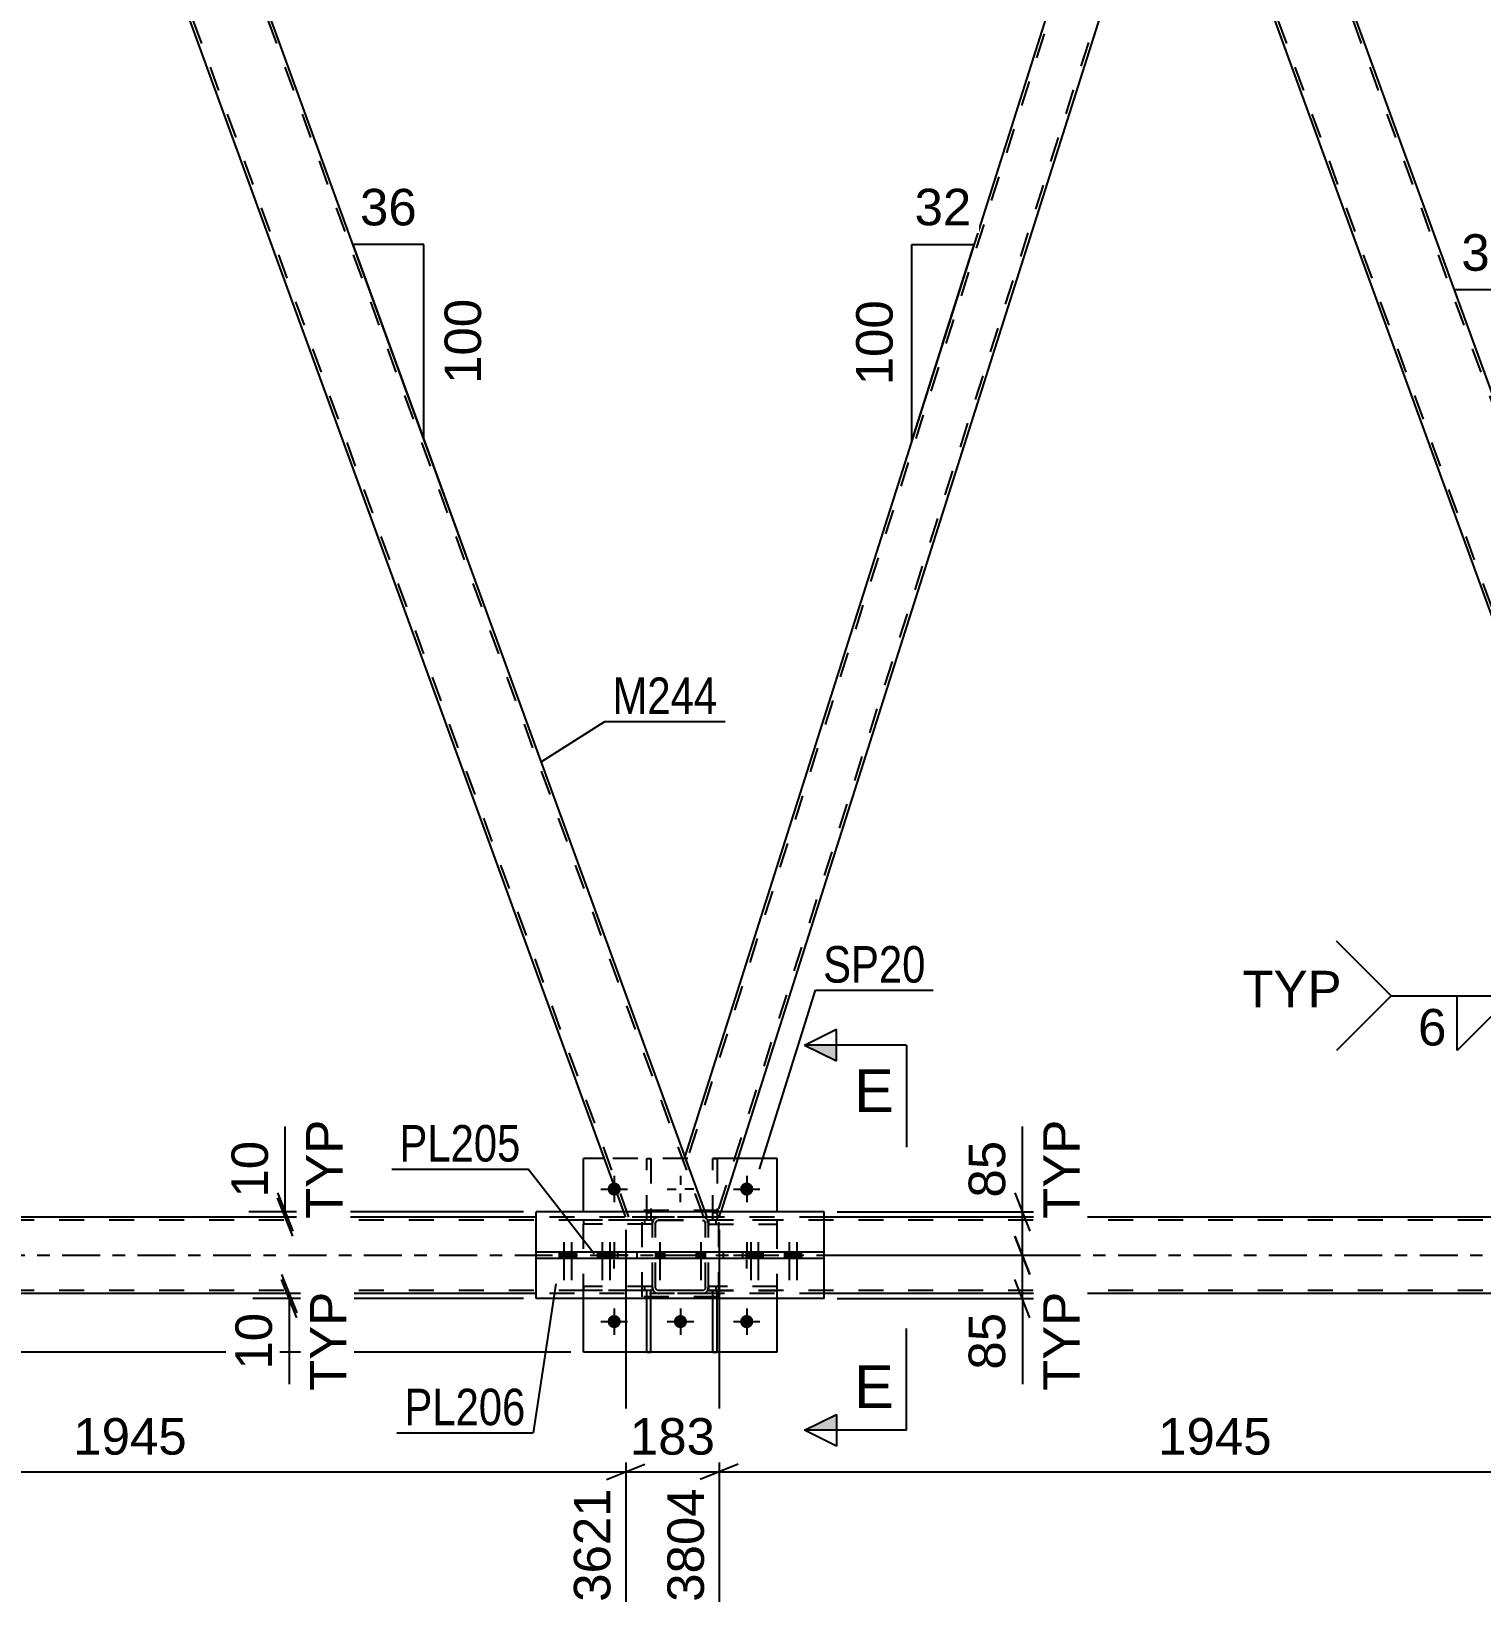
# Model space of a CAD drawing. Header units: millimetres. Extents: x 0 to 841, y -266 to 594.
# Drawn here: x 228.3 to 342, y 247.6 to 371.4 of the extents above; entities that cross this region are included whole.
import ezdxf

# ---------------------------------------------------------------- set-up
doc = ezdxf.new("R2010")
doc.units = ezdxf.units.MM
doc.linetypes.add('DXK_LINE_DOT2', pattern=[3.9198, 1.9599, -1.9599])
doc.linetypes.add('DXK_LINE_DOT3', pattern=[5.9187, 2.979, -0.9799, 0.9799, -0.9799])
doc.styles.add('Arial', font='arial.ttf', dxfattribs={"height": 0.2})
doc.styles.add('Arial Narrow', font='ARIALN.TTF', dxfattribs={"height": 0.2})

# ---------------------------------------------------------------- blocks, each defined once
blk = doc.blocks.new('Part-317311845-5968 - 5789')
at = {"color": 7, "linetype": 'DXK_LINE_DOT2'}
for p, q in [((282.2, 278.91), (276.2, 278.91)), ((276.2, 272.11), (276.2, 278.91)), ((282.2, 272.11), (282.2, 278.91)), ((282.2, 272.11), (276.2, 272.11))]:
    blk.add_line(p, q, dxfattribs=at)
blk = doc.blocks.new('Bolt-317311845-5843 - 5789')
at = {"linetype": 'Continuous'}
for points in [[(274.52, 280.58, -1), (273.48, 280.58, -1)], [(284.92, 280.58, -1), (283.88, 280.58, -1)], [(274.52, 270.18, -1), (273.48, 270.18, -1)], [(279.72, 270.18, -1), (278.68, 270.18, -1)], [(284.92, 270.18, -1), (283.88, 270.18, -1)]]:
    blk.add_hatch(color=1, dxfattribs=at).paths.add_polyline_path(points)
at = {"color": 1, "linetype": 'Continuous'}
for p, q in [((274, 281.62), (274, 279.54)), ((279.2, 281.62), (279.2, 280.92)), ((284.4, 281.62), (284.4, 279.54)), ((272.96, 280.58), (275.04, 280.58)), ((278.16, 280.58), (278.85, 280.58)), ((279.2, 279.54), (279.2, 280.23)), ((280.24, 280.58), (279.54, 280.58)), ((283.36, 280.58), (285.44, 280.58)), ((274, 276.42), (274, 275.72)), ((284.4, 276.42), (284.4, 275.72)), ((272.96, 275.38), (273.65, 275.38)), ((274, 274.34), (274, 275.03)), ((275.04, 275.38), (274.34, 275.38)), ((283.36, 275.38), (284.05, 275.38)), ((284.4, 274.34), (284.4, 275.03)), ((285.44, 275.38), (284.74, 275.38)), ((274, 271.22), (274, 269.14)), ((279.2, 271.22), (279.2, 269.14)), ((284.4, 271.22), (284.4, 269.14)), ((272.96, 270.18), (275.04, 270.18)), ((278.16, 270.18), (280.24, 270.18)), ((283.36, 270.18), (285.44, 270.18))]:
    blk.add_line(p, q, dxfattribs=at)
blk = doc.blocks.new('Part-317311845-5966 - 5789')
at = {"color": 7, "linetype": 'DXK_LINE_DOT2'}
for p, q in [((282.07, 272.61), (281.75, 272.61)), ((281.75, 271.98), (281.75, 272.61)), ((282.07, 271.98), (282.07, 272.61)), ((281.75, 272.01), (282.07, 272.01))]:
    blk.add_line(p, q, dxfattribs=at)
at = {"color": 2, "linetype": 'Continuous'}
for p, q in [((281.75, 267.78), (281.75, 271.98)), ((282.07, 267.78), (282.07, 271.98)), ((281.75, 267.78), (282.07, 267.78))]:
    blk.add_line(p, q, dxfattribs=at)
blk = doc.blocks.new('Part-317311845-5980 - 5789')
at = {"color": 7, "linetype": 'DXK_LINE_DOT2'}
for p, q in [((277, 278.14), (271.6, 278.14)), ((271.6, 278.14), (271.6, 277.82)), ((277, 277.82), (271.6, 277.82)), ((276.4, 277.82), (276.4, 278.14)), ((277, 277.82), (277, 278.14))]:
    blk.add_line(p, q, dxfattribs=at)
blk = doc.blocks.new('Part-317311845-5925 - 5789')
at = {"color": 2, "linetype": 'Continuous'}
for p, q in [((194.42, 283.14), (230.51, 396.98)), ((197.23, 278.78), (233.32, 392.61))]:
    blk.add_line(p, q, dxfattribs=at)
at = {"color": 7, "linetype": 'DXK_LINE_DOT2'}
for p, q in [((194.55, 282.77), (230.89, 397.38)), ((230.51, 396.98), (230.64, 397.38)), ((231.59, 397.38), (230.64, 397.38)), ((233.32, 392.61), (231.59, 397.38)), ((196.85, 278.38), (233.19, 392.98)), ((196.15, 278.38), (194.42, 283.14)), ((197.23, 278.78), (197.1, 278.38)), ((197.1, 278.38), (196.15, 278.38))]:
    blk.add_line(p, q, dxfattribs=at)
blk = doc.blocks.new('Part-317311845-5935 - 5789')
at = {"color": 7, "linetype": 'DXK_LINE_DOT2'}
for p, q in [((323.11, 397.38), (316.72, 397.38)), ((316.87, 396.98), (316.72, 397.38)), ((360.29, 278.38), (316.98, 397.38)), ((366.17, 278.38), (322.85, 397.38)), ((323.25, 396.98), (323.11, 397.38)), ((360.04, 278.38), (359.89, 278.78)), ((366.42, 278.38), (366.27, 278.78)), ((366.42, 278.38), (360.04, 278.38))]:
    blk.add_line(p, q, dxfattribs=at)
at = {"color": 2, "linetype": 'Continuous'}
for p, q in [((359.89, 278.78), (316.87, 396.98)), ((366.27, 278.78), (323.25, 396.98))]:
    blk.add_line(p, q, dxfattribs=at)
blk = doc.blocks.new('Part-317311845-5967 - 5789')
at = {"color": 7, "linetype": 'DXK_LINE_DOT2'}
for p, q in [((277, 277.9), (277.03, 278.08)), ((277.03, 278.07), (277, 277.9)), ((277, 272.86), (277, 277.9)), ((277.03, 278.08), (277.03, 278.07)), ((277.24, 277.9), (277.26, 277.99)), ((277.24, 272.86), (277.24, 277.9)), ((277.26, 277.99), (277.31, 278.07)), ((277.29, 278.34), (277.48, 278.38)), ((277.48, 278.38), (277.29, 278.34)), ((277.31, 278.07), (277.39, 278.12)), ((277.39, 278.12), (277.48, 278.14)), ((280.92, 278.38), (277.48, 278.38)), ((277.48, 278.14), (280.92, 278.14)), ((280.92, 278.38), (281.1, 278.34)), ((281.1, 278.34), (280.92, 278.38)), ((280.92, 278.14), (281.01, 278.12)), ((281.01, 278.12), (281.09, 278.07)), ((281.09, 278.07), (281.14, 277.99)), ((281.14, 277.99), (281.16, 277.9)), ((281.16, 272.86), (281.16, 277.9)), ((281.36, 278.08), (281.4, 277.9)), ((281.36, 278.07), (281.36, 278.08)), ((281.4, 277.9), (281.36, 278.07)), ((281.4, 272.86), (281.4, 277.9)), ((277.03, 272.67), (277, 272.86)), ((277, 272.86), (277.03, 272.67)), ((277.26, 272.76), (277.24, 272.86)), ((277.31, 272.69), (277.26, 272.76)), ((277.48, 272.38), (277.29, 272.41)), ((277.29, 272.41), (277.48, 272.38)), ((277.39, 272.63), (277.31, 272.69)), ((277.48, 272.62), (277.39, 272.63)), ((280.92, 272.62), (277.48, 272.62)), ((281.01, 272.63), (280.92, 272.62)), ((281.1, 272.41), (280.92, 272.38)), ((280.92, 272.38), (281.1, 272.41)), ((281.09, 272.69), (281.01, 272.63)), ((281.14, 272.76), (281.09, 272.69)), ((281.16, 272.86), (281.14, 272.76)), ((281.4, 272.86), (281.36, 272.67)), ((281.36, 272.67), (281.4, 272.86)), ((280.92, 272.38), (277.48, 272.38))]:
    blk.add_line(p, q, dxfattribs=at)
at = {"color": 7, "linetype": 'DXK_LINE_DOT3'}
blk.add_line((279.2, 275.38), (279.2, 275.38), dxfattribs=at)
at = {"color": 7, "linetype": 'DXK_LINE_DOT2'}
for centre, start, end in [((277.48, 277.9), 112.5, 157.5), ((277.48, 277.9), 112.5, 157.5), ((280.92, 277.9), 22.5, 67.5), ((280.92, 277.9), 22.5, 67.5), ((277.48, 272.86), 202.5, 247.5), ((277.48, 272.86), 202.5, 247.5), ((280.92, 272.86), 292.5, 337.5), ((280.92, 272.86), 292.5, 337.5)]:
    blk.add_arc(centre, 0.48, start, end, dxfattribs=at)
blk = doc.blocks.new('Part-317311845-5979 - 5789')
at = {"color": 7, "linetype": 'DXK_LINE_DOT2'}
for p, q in [((286.8, 272.94), (281.4, 272.94)), ((281.4, 272.94), (281.4, 272.62)), ((281.4, 272.62), (286.8, 272.62)), ((282, 272.62), (282, 272.94)), ((286.8, 272.62), (286.8, 272.94))]:
    blk.add_line(p, q, dxfattribs=at)
blk = doc.blocks.new('Part-317311845-5981 - 5789')
at = {"color": 7, "linetype": 'DXK_LINE_DOT2'}
for p, q in [((277, 272.94), (271.6, 272.94)), ((271.6, 272.94), (271.6, 272.62)), ((277, 272.62), (271.6, 272.62)), ((276.4, 272.62), (276.4, 272.94)), ((277, 272.62), (277, 272.94))]:
    blk.add_line(p, q, dxfattribs=at)
blk = doc.blocks.new('Part-317311845-5982 - 5789')
at = {"color": 7, "linetype": 'DXK_LINE_DOT2'}
for p, q in [((276.55, 278.13), (276.55, 282.98)), ((276.55, 282.98), (276.87, 282.98)), ((276.87, 282.98), (276.87, 278.13)), ((276.55, 278.73), (276.87, 278.73)), ((276.87, 278.13), (276.55, 278.13))]:
    blk.add_line(p, q, dxfattribs=at)
blk = doc.blocks.new('Part-317311845-5983 - 5789')
at = {"color": 7, "linetype": 'DXK_LINE_DOT2'}
for p, q in [((281.75, 278.13), (281.75, 282.98)), ((281.75, 282.98), (282.07, 282.98)), ((282.07, 282.98), (282.07, 278.13)), ((281.75, 278.73), (282.07, 278.73)), ((282.07, 278.13), (281.75, 278.13))]:
    blk.add_line(p, q, dxfattribs=at)
blk = doc.blocks.new('Part-317311845-5984 - 5789')
at = {"color": 7, "linetype": 'DXK_LINE_DOT2'}
for p, q in [((276.87, 272.61), (276.55, 272.61)), ((276.55, 271.98), (276.55, 272.61)), ((276.87, 271.98), (276.87, 272.61)), ((276.55, 272.01), (276.87, 272.01))]:
    blk.add_line(p, q, dxfattribs=at)
at = {"color": 2, "linetype": 'Continuous'}
for p, q in [((276.55, 267.78), (276.55, 271.98)), ((276.87, 267.78), (276.87, 271.98)), ((276.55, 267.78), (276.87, 267.78))]:
    blk.add_line(p, q, dxfattribs=at)
blk = doc.blocks.new('Part-317311845-5989 - 5789')
at = {"color": 7, "linetype": 'DXK_LINE_DOT2'}
for p, q in [((286.8, 278.14), (281.4, 278.14)), ((281.4, 278.14), (281.4, 277.82)), ((281.4, 277.82), (286.8, 277.82)), ((282, 277.82), (282, 278.14)), ((286.8, 277.82), (286.8, 278.14))]:
    blk.add_line(p, q, dxfattribs=at)
blk = doc.blocks.new('Part-317311845-6039 - 5789')
at = {"color": 2, "linetype": 'Continuous'}
for p, q in [((290.49, 278.78), (267.88, 278.78)), ((267.88, 275.62), (267.88, 278.78)), ((290.49, 275.62), (290.49, 278.78)), ((267.88, 271.98), (267.88, 275.14)), ((290.49, 271.98), (290.49, 275.14)), ((290.49, 271.98), (267.88, 271.98))]:
    blk.add_line(p, q, dxfattribs=at)
at = {"color": 7, "linetype": 'DXK_LINE_DOT2'}
for p, q in [((267.88, 275.14), (267.88, 275.62)), ((290.49, 275.14), (290.49, 275.62))]:
    blk.add_line(p, q, dxfattribs=at)
blk = doc.blocks.new('Part-317311845-6131 - 5789')
at = {"color": 7, "linetype": 'DXK_LINE_DOT2'}
for p, q in [((722.38, 278.14), (130.06, 278.14)), ((290.49, 278.38), (267.88, 278.38)), ((722.38, 272.62), (130.06, 272.62)), ((290.49, 272.38), (267.88, 272.38))]:
    blk.add_line(p, q, dxfattribs=at)
at = {"color": 2, "linetype": 'Continuous'}
for p, q in [((267.88, 278.38), (201.77, 278.38)), ((356.39, 278.38), (290.49, 278.38)), ((267.88, 272.38), (201.77, 272.38)), ((356.39, 272.38), (290.49, 272.38))]:
    blk.add_line(p, q, dxfattribs=at)
at = {"color": 7, "linetype": 'DXK_LINE_DOT3'}
blk.add_line((130.06, 275.38), (722.38, 275.38), dxfattribs=at)
blk = doc.blocks.new('Bolt-317311845-6209 - 5789')
at = {"linetype": 'Continuous'}
for points in [[(285.07, 275.62), (284.35, 275.62), (284.35, 275.14), (285.07, 275.14)], [(285.67, 275.62), (284.95, 275.62), (284.95, 275.14), (285.67, 275.14)], [(288.08, 275.62), (287.36, 275.62), (287.36, 275.14), (288.08, 275.14)], [(288.68, 275.62), (287.96, 275.62), (287.96, 275.14), (288.68, 275.14)]]:
    blk.add_hatch(color=1, dxfattribs=at).paths.add_polyline_path(points)
at = {"color": 1, "linetype": 'Continuous'}
for p, q in [((284.71, 276.42), (284.71, 273.42)), ((285.31, 276.42), (285.31, 273.42)), ((287.72, 276.42), (287.72, 273.42)), ((288.32, 276.42), (288.32, 273.42)), ((284.35, 275.62), (284.35, 275.14)), ((284.95, 275.62), (284.95, 275.14)), ((285.07, 275.62), (285.07, 275.14)), ((285.67, 275.62), (285.67, 275.14)), ((287.36, 275.62), (287.36, 275.14)), ((287.96, 275.62), (287.96, 275.14)), ((288.08, 275.62), (288.08, 275.14)), ((288.68, 275.62), (288.68, 275.14))]:
    blk.add_line(p, q, dxfattribs=at)
blk = doc.blocks.new('Bolt-317311845-6210 - 5789')
at = {"linetype": 'Continuous'}
for points in [[(277.95, 275.62), (277.23, 275.62), (277.23, 275.14), (277.95, 275.14)], [(277.95, 275.62), (277.23, 275.62), (277.23, 275.14), (277.95, 275.14)], [(281.15, 275.62), (280.43, 275.62), (280.43, 275.14), (281.15, 275.14)], [(281.15, 275.62), (280.43, 275.62), (280.43, 275.14), (281.15, 275.14)]]:
    blk.add_hatch(color=1, dxfattribs=at).paths.add_polyline_path(points)
at = {"color": 1, "linetype": 'Continuous'}
for p, q in [((277.59, 276.42), (277.59, 273.42)), ((277.59, 276.42), (277.59, 273.42)), ((280.79, 276.42), (280.79, 273.42)), ((280.79, 276.42), (280.79, 273.42)), ((277.23, 275.62), (277.23, 275.14)), ((277.23, 275.62), (277.23, 275.14)), ((277.95, 275.62), (277.95, 275.14)), ((277.95, 275.62), (277.95, 275.14)), ((280.43, 275.62), (280.43, 275.14)), ((280.43, 275.62), (280.43, 275.14)), ((281.15, 275.62), (281.15, 275.14)), ((281.15, 275.62), (281.15, 275.14))]:
    blk.add_line(p, q, dxfattribs=at)
blk = doc.blocks.new('Bolt-317311845-6211 - 5789')
at = {"linetype": 'Continuous'}
for points in [[(270.41, 275.62), (269.69, 275.62), (269.69, 275.14), (270.41, 275.14)], [(271.01, 275.62), (270.29, 275.62), (270.29, 275.14), (271.01, 275.14)], [(273.42, 275.62), (272.7, 275.62), (272.7, 275.14), (273.42, 275.14)], [(274.02, 275.62), (273.3, 275.62), (273.3, 275.14), (274.02, 275.14)]]:
    blk.add_hatch(color=1, dxfattribs=at).paths.add_polyline_path(points)
at = {"color": 1, "linetype": 'Continuous'}
for p, q in [((270.05, 276.42), (270.05, 273.42)), ((270.65, 276.42), (270.65, 273.42)), ((273.06, 276.42), (273.06, 273.42)), ((273.66, 276.42), (273.66, 273.42)), ((269.69, 275.62), (269.69, 275.14)), ((270.29, 275.62), (270.29, 275.14)), ((270.41, 275.62), (270.41, 275.14)), ((271.01, 275.62), (271.01, 275.14)), ((272.7, 275.62), (272.7, 275.14)), ((273.3, 275.62), (273.3, 275.14)), ((273.42, 275.62), (273.42, 275.14)), ((274.02, 275.62), (274.02, 275.14))]:
    blk.add_line(p, q, dxfattribs=at)
blk = doc.blocks.new('Part-317311845-6229 - 5789')
at = {"color": 2, "linetype": 'Continuous'}
for p, q in [((274.29, 275.62), (267.88, 275.62)), ((267.88, 275.14), (267.88, 275.62)), ((274.29, 275.14), (267.88, 275.14)), ((290.49, 275.62), (274.29, 275.62)), ((274.29, 275.14), (274.29, 275.62)), ((290.49, 275.14), (274.29, 275.14)), ((275.79, 275.14), (275.79, 275.62)), ((282.59, 275.14), (282.59, 275.62)), ((284.08, 275.62), (284.08, 275.14)), ((290.49, 275.14), (290.49, 275.62))]:
    blk.add_line(p, q, dxfattribs=at)
blk = doc.blocks.new('Part-317311845-6408 - 5789')
at = {"color": 2, "linetype": 'Continuous'}
for p, q in [((315.65, 396.98), (279.55, 283.14)), ((318.46, 392.61), (282.36, 278.78))]:
    blk.add_line(p, q, dxfattribs=at)
at = {"color": 7, "linetype": 'DXK_LINE_DOT2'}
for p, q in [((316.03, 397.38), (279.69, 282.77)), ((315.77, 397.38), (315.65, 396.98)), ((316.72, 397.38), (315.77, 397.38)), ((316.72, 397.38), (318.46, 392.61)), ((318.32, 392.98), (281.98, 278.38)), ((281.29, 278.38), (279.55, 283.14)), ((282.24, 278.38), (282.36, 278.78)), ((282.24, 278.38), (281.29, 278.38))]:
    blk.add_line(p, q, dxfattribs=at)
blk = doc.blocks.new('Part-317311845-6332 - 5789')
at = {"color": 2, "linetype": 'Continuous'}
for p, q in [((271.6, 278.78), (271.6, 282.98)), ((273.23, 282.98), (271.6, 282.98)), ((286.8, 282.98), (283.69, 282.98)), ((286.8, 278.78), (286.8, 282.98)), ((271.6, 267.78), (271.6, 271.98)), ((286.8, 267.78), (286.8, 271.98)), ((286.8, 267.78), (271.6, 267.78))]:
    blk.add_line(p, q, dxfattribs=at)
at = {"color": 7, "linetype": 'DXK_LINE_DOT2'}
for p, q in [((283.69, 282.98), (273.23, 282.98)), ((271.6, 271.98), (271.6, 278.78)), ((286.8, 271.98), (286.8, 278.78))]:
    blk.add_line(p, q, dxfattribs=at)
blk = doc.blocks.new('Part-317311845-6403 - 5789')
at = {"color": 7, "linetype": 'DXK_LINE_DOT2'}
for p, q in [((237.97, 397.38), (231.59, 397.38)), ((231.73, 396.98), (231.59, 397.38)), ((275.16, 278.38), (231.84, 397.38)), ((281.03, 278.38), (237.72, 397.38)), ((238.12, 396.98), (237.97, 397.38)), ((274.9, 278.38), (274.75, 278.78)), ((281.29, 278.38), (281.14, 278.78)), ((281.29, 278.38), (274.9, 278.38))]:
    blk.add_line(p, q, dxfattribs=at)
at = {"color": 2, "linetype": 'Continuous'}
for p, q in [((274.75, 278.78), (231.73, 396.98)), ((281.14, 278.78), (238.12, 396.98))]:
    blk.add_line(p, q, dxfattribs=at)
blk = doc.blocks.new('AngleDimension-317311845-7230 - 5789')
at = {"color": 7, "linetype": 'Continuous'}
for p, q in [((297.35, 354.71), (302.25, 354.71)), ((297.35, 339.27), (302.25, 354.71)), ((297.35, 339.27), (297.35, 354.71)), ((299.77, 346.9), (302.25, 354.71))]:
    blk.add_line(p, q, dxfattribs=at)
at = {"color": 0}
for points in [[(302.62, 355.61), (302.62, 359.81), (296.97, 359.81), (296.97, 355.61)], [(296.45, 350.93), (292.25, 350.93), (292.25, 343.05), (296.45, 343.05)]]:
    blk.add_wipeout(points, dxfattribs=at)
at = {"color": 3, "style": 'Arial'}
blk.add_text('32', height=2.865, dxfattribs=at).set_placement((297.57, 356.21))
blk.add_text('100', height=2.865, rotation=90.0002, dxfattribs=at).set_placement((295.85, 343.65))
blk = doc.blocks.new('AngleDimension-317311845-6810 - 5789')
at = {"color": 7, "linetype": 'Continuous'}
for p, q in [((345.48, 351.14), (339.94, 351.14)), ((345.48, 335.91), (339.94, 351.14)), ((345.48, 335.91), (345.48, 351.14)), ((353.79, 313.08), (345.48, 335.91))]:
    blk.add_line(p, q, dxfattribs=at)
at = {"color": 0}
for points in [[(345.53, 352.04), (345.53, 356.24), (339.88, 356.24), (339.88, 352.04)], [(350.58, 347.46), (346.38, 347.46), (346.38, 339.59), (350.58, 339.59)]]:
    blk.add_wipeout(points, dxfattribs=at)
at = {"color": 3, "style": 'Arial'}
blk.add_text('36', height=2.865, dxfattribs=at).set_placement((340.48, 352.64))
blk.add_text('100', height=2.865, rotation=90.0002, dxfattribs=at).set_placement((349.98, 340.19))
blk = doc.blocks.new('StraightDimension-317311845-6845 - 5789')
at = {"color": 7, "linetype": 'Continuous'}
blk.add_line((270.6, 267.78), (59.48, 267.78), dxfattribs=at)
blk = doc.blocks.new('StraightDimension-317311845-7588 - 5789')
at = {"color": 7, "linetype": 'Continuous'}
for p, q in [((305.43, 276.88), (306.63, 273.88)), ((291.49, 275.38), (308.43, 275.38)), ((306.03, 271.98), (306.03, 275.38)), ((306.63, 270.48), (305.43, 273.48)), ((291.49, 271.98), (308.43, 271.98)), ((306.03, 271.98), (306.03, 265.28)), ((306.03, 271.98), (306.03, 265.28))]:
    blk.add_line(p, q, dxfattribs=at)
at = {"color": 0, "linetype": 'Continuous'}
blk.add_wipeout([(311.13, 273.12), (306.93, 273.12), (306.93, 264.14), (311.13, 264.14)], dxfattribs=at)
at = {"color": 0}
blk.add_wipeout([(305.28, 271.46), (301.08, 271.46), (301.08, 265.81), (305.28, 265.81)], dxfattribs=at)
at = {"color": 3, "linetype": 'Continuous', "style": 'Arial'}
blk.add_text('TYP', height=2.865, rotation=90.0002, dxfattribs=at).set_placement((310.53, 264.74))
at = {"color": 3, "style": 'Arial'}
blk.add_text('85', height=2.865, rotation=90.0002, dxfattribs=at).set_placement((304.68, 266.41))
blk = doc.blocks.new('StraightDimension-317311845-13145 - 5789')
at = {"color": 7, "linetype": 'Continuous'}
for p, q in [((282.24, 277.38), (282.24, 248.19)), ((360.04, 277.38), (360.04, 248.19)), ((283.74, 258.99), (280.74, 257.79)), ((358.54, 257.79), (361.54, 258.99)), ((282.24, 258.39), (360.04, 258.39))]:
    blk.add_line(p, q, dxfattribs=at)
at = {"color": 0}
blk.add_wipeout([(326.18, 259.14), (326.18, 263.34), (316.09, 263.34), (316.09, 259.14)], dxfattribs=at)
at = {"color": 3, "style": 'Arial'}
blk.add_text('1945', height=2.865, dxfattribs=at).set_placement((316.69, 259.74))
at = {"color": 0, "linetype": 'Continuous'}
blk.add_wipeout([(359.44, 257.69), (355.24, 257.69), (355.24, 247.59), (359.44, 247.59)], dxfattribs=at)
at = {"color": 3, "linetype": 'Continuous', "style": 'Arial'}
blk.add_text('5749', height=2.865, rotation=90.0002, dxfattribs=at).set_placement((358.84, 248.19))
blk = doc.blocks.new('StraightDimension-317311845-13147 - 5789')
at = {"color": 7, "linetype": 'Continuous'}
for p, q in [((197.1, 277.38), (197.1, 248.19)), ((274.9, 277.38), (274.9, 248.19)), ((198.6, 258.99), (195.6, 257.79)), ((273.4, 257.79), (276.4, 258.99)), ((197.1, 258.39), (274.9, 258.39))]:
    blk.add_line(p, q, dxfattribs=at)
at = {"color": 0}
blk.add_wipeout([(241.05, 259.14), (241.05, 263.34), (230.95, 263.34), (230.95, 259.14)], dxfattribs=at)
at = {"color": 3, "style": 'Arial'}
blk.add_text('1945', height=2.865, dxfattribs=at).set_placement((231.55, 259.74))
at = {"color": 0, "linetype": 'Continuous'}
blk.add_wipeout([(274.3, 257.69), (270.1, 257.69), (270.1, 247.59), (274.3, 247.59)], dxfattribs=at)
at = {"color": 3, "linetype": 'Continuous', "style": 'Arial'}
blk.add_text('3621', height=2.865, rotation=90.0002, dxfattribs=at).set_placement((273.7, 248.19))
blk = doc.blocks.new('StraightDimension-317311845-7164 - 5789')
at = {"color": 7, "linetype": 'Continuous'}
for p, q in [((247.89, 273.88), (249.09, 270.88)), ((249.09, 270.48), (247.89, 273.48)), ((266.88, 272.38), (245.64, 272.38)), ((266.88, 271.98), (245.64, 271.98)), ((248.49, 271.98), (248.49, 272.38)), ((248.49, 271.98), (248.49, 265.28)), ((248.49, 271.98), (248.49, 265.28))]:
    blk.add_line(p, q, dxfattribs=at)
at = {"color": 0, "linetype": 'Continuous'}
blk.add_wipeout([(253.59, 273.12), (249.39, 273.12), (249.39, 264.14), (253.59, 264.14)], dxfattribs=at)
at = {"color": 0}
blk.add_wipeout([(247.74, 271.46), (243.54, 271.46), (243.54, 265.81), (247.74, 265.81)], dxfattribs=at)
at = {"color": 3, "linetype": 'Continuous', "style": 'Arial'}
blk.add_text('TYP', height=2.865, rotation=90.0002, dxfattribs=at).set_placement((252.99, 264.74))
at = {"color": 3, "style": 'Arial'}
blk.add_text('10', height=2.865, rotation=90.0002, dxfattribs=at).set_placement((247.14, 266.41))
blk = doc.blocks.new('StraightDimension-317311845-7575 - 5789')
at = {"color": 7, "linetype": 'Continuous'}
for p, q in [((306.03, 278.78), (306.03, 285.48)), ((306.03, 278.78), (306.03, 285.48)), ((305.43, 280.28), (306.63, 277.28)), ((291.49, 278.78), (308.43, 278.78)), ((306.03, 275.38), (306.03, 278.78)), ((306.63, 273.88), (305.43, 276.88)), ((291.49, 275.38), (308.43, 275.38))]:
    blk.add_line(p, q, dxfattribs=at)
at = {"color": 0, "linetype": 'Continuous'}
blk.add_wipeout([(311.13, 286.62), (306.93, 286.62), (306.93, 277.64), (311.13, 277.64)], dxfattribs=at)
at = {"color": 0}
blk.add_wipeout([(305.28, 284.95), (301.08, 284.95), (301.08, 279.31), (305.28, 279.31)], dxfattribs=at)
at = {"color": 3, "linetype": 'Continuous', "style": 'Arial'}
blk.add_text('TYP', height=2.865, rotation=90.0002, dxfattribs=at).set_placement((310.53, 278.24))
at = {"color": 3, "style": 'Arial'}
blk.add_text('85', height=2.865, rotation=90.0002, dxfattribs=at).set_placement((304.68, 279.91))
blk = doc.blocks.new('StraightDimension-317311845-7602 - 5789')
at = {"color": 7, "linetype": 'Continuous'}
for p, q in [((248.18, 278.78), (248.18, 285.48)), ((248.18, 278.78), (248.18, 285.48)), ((247.58, 280.28), (248.78, 277.28)), ((248.78, 276.88), (247.58, 279.88)), ((266.88, 278.78), (245.33, 278.78)), ((248.18, 278.38), (248.18, 278.78)), ((266.88, 278.38), (245.33, 278.38))]:
    blk.add_line(p, q, dxfattribs=at)
at = {"color": 0, "linetype": 'Continuous'}
blk.add_wipeout([(253.28, 286.62), (249.08, 286.62), (249.08, 277.64), (253.28, 277.64)], dxfattribs=at)
at = {"color": 0}
blk.add_wipeout([(247.43, 284.95), (243.23, 284.95), (243.23, 279.31), (247.43, 279.31)], dxfattribs=at)
at = {"color": 3, "linetype": 'Continuous', "style": 'Arial'}
blk.add_text('TYP', height=2.865, rotation=90.0002, dxfattribs=at).set_placement((252.68, 278.24))
at = {"color": 3, "style": 'Arial'}
blk.add_text('10', height=2.865, rotation=90.0002, dxfattribs=at).set_placement((246.83, 279.91))
blk = doc.blocks.new('AngleDimension-317311845-7687 - 5789')
at = {"color": 7, "linetype": 'Continuous'}
for p, q in [((259.05, 354.7), (253.51, 354.7)), ((259.05, 339.48), (253.51, 354.7)), ((259.05, 339.48), (259.05, 354.7)), ((262.38, 330.32), (259.05, 339.48))]:
    blk.add_line(p, q, dxfattribs=at)
at = {"color": 0}
for points in [[(259.1, 355.6), (259.1, 359.8), (253.45, 359.8), (253.45, 355.6)], [(264.15, 351.03), (259.95, 351.03), (259.95, 343.16), (264.15, 343.16)]]:
    blk.add_wipeout(points, dxfattribs=at)
at = {"color": 3, "style": 'Arial'}
blk.add_text('36', height=2.865, dxfattribs=at).set_placement((254.05, 356.2))
blk.add_text('100', height=2.865, rotation=90.0002, dxfattribs=at).set_placement((263.55, 343.76))
blk = doc.blocks.new('StraightDimension-317311845-13146 - 5789')
at = {"color": 7, "linetype": 'Continuous'}
for p, q in [((274.9, 277.38), (274.9, 248.19)), ((282.24, 277.38), (282.24, 248.19)), ((273.4, 257.79), (276.4, 258.99)), ((283.74, 258.99), (280.74, 257.79)), ((274.9, 258.39), (282.24, 258.39))]:
    blk.add_line(p, q, dxfattribs=at)
at = {"color": 0}
blk.add_wipeout([(282.5, 259.14), (282.5, 263.34), (274.63, 263.34), (274.63, 259.14)], dxfattribs=at)
at = {"color": 0, "linetype": 'Continuous'}
blk.add_wipeout([(281.64, 257.69), (277.44, 257.69), (277.44, 247.59), (281.64, 247.59)], dxfattribs=at)
at = {"color": 3, "style": 'Arial'}
blk.add_text('183', height=2.865, dxfattribs=at).set_placement((275.23, 259.74))
at = {"color": 3, "linetype": 'Continuous', "style": 'Arial'}
blk.add_text('3804', height=2.865, rotation=90.0002, dxfattribs=at).set_placement((281.04, 248.19))
blk = doc.blocks.new('WeldMark-317311845-7774 - 5789')
at = {"linetype": 'Continuous'}
blk.add_hatch(color=30, dxfattribs=at).paths.add_polyline_path([(358.63, 281.68), (359.8, 278.82), (357.42, 280.79)])
at = {"color": 3, "linetype": 'Continuous'}
for p, q in [((334.98, 295.74), (330.69, 300.03)), ((334.98, 295.74), (330.69, 291.45)), ((340.16, 295.74), (344.45, 295.74)), ((344.45, 295.74), (340.16, 291.45)), ((340.16, 291.45), (340.16, 295.74))]:
    blk.add_line(p, q, dxfattribs=at)
at = {"color": 30, "linetype": 'Continuous'}
for p in [(334.98, 295.74), (359.8, 278.82)]:
    blk.add_line(p, (347.4, 295.74), dxfattribs=at)
at = {"color": 3, "linetype": 'Continuous'}
for start, end in [(90, 270), (270, 90)]:
    blk.add_arc((347.4, 295.74), 1.5, start, end, dxfattribs=at)
at = {"color": 0}
blk.add_wipeout([(339.5, 291.64), (339.5, 295.04), (336.88, 295.04), (336.88, 291.64)], dxfattribs=at)
at = {"color": 3, "style": 'Arial'}
blk.add_text('6', height=2.87, dxfattribs=at).set_placement((337.08, 291.84))
at = {"color": 0, "linetype": 'Continuous'}
blk.add_wipeout([(331.08, 294.84), (331.08, 297.84), (323.3, 297.84), (323.3, 294.84)], dxfattribs=at)
blk.add_wipeout([(331.08, 294.84), (331.08, 297.84), (323.3, 297.84), (323.3, 294.84)], dxfattribs=at)
at = {"color": 3, "linetype": 'Continuous', "style": 'Arial'}
blk.add_text('TYP', height=2.865, dxfattribs=at).set_placement((323.3, 294.84))
blk = doc.blocks.new('Mark-317311845-6225 - 5789')
at = {"color": 0}
blk.add_wipeout([(266.65, 282.74), (266.65, 285.74), (257.15, 285.74), (257.15, 282.74)], dxfattribs=at)
blk.add_wipeout([(266.65, 282.74), (266.65, 285.74), (257.15, 285.74), (257.15, 282.74)], dxfattribs=at)
at = {"color": 30, "linetype": 'Continuous'}
for p in [(256.55, 282.14), (272.42, 275.51)]:
    blk.add_line(p, (267.25, 282.14), dxfattribs=at)
at = {"color": 3, "style": 'Arial Narrow'}
blk.add_text('PL205', height=2.863, dxfattribs=at).set_placement((257.15, 282.74))
blk = doc.blocks.new('Mark-317311845-6438 - 5789')
at = {"color": 0, "linetype": 'Continuous'}
blk.add_wipeout([(267.04, 262.05), (267.04, 265.05), (257.54, 265.05), (257.54, 262.05)], dxfattribs=at)
blk.add_wipeout([(267.04, 262.05), (267.04, 265.05), (257.54, 265.05), (257.54, 262.05)], dxfattribs=at)
at = {"color": 30, "linetype": 'Continuous'}
for p in [(269.41, 273.13), (256.94, 261.45)]:
    blk.add_line(p, (267.64, 261.45), dxfattribs=at)
at = {"color": 3, "linetype": 'Continuous', "style": 'Arial Narrow'}
blk.add_text('PL206', height=2.863, dxfattribs=at).set_placement((257.54, 262.05))
blk = doc.blocks.new('Mark-317311845-6328 - 5789')
at = {"color": 0}
blk.add_wipeout([(298.44, 296.78), (298.44, 299.78), (290.4, 299.78), (290.4, 296.78)], dxfattribs=at)
blk.add_wipeout([(298.44, 296.78), (298.44, 299.78), (290.4, 299.78), (290.4, 296.78)], dxfattribs=at)
at = {"color": 30, "linetype": 'Continuous'}
for p, q in [((285.41, 282.14), (289.8, 296.18)), ((289.8, 296.18), (299.04, 296.18))]:
    blk.add_line(p, q, dxfattribs=at)
at = {"color": 3, "style": 'Arial Narrow'}
blk.add_text('SP20', height=2.863, dxfattribs=at).set_placement((290.4, 296.78))
blk = doc.blocks.new('Mark-317311845-6399 - 5789')
at = {"color": 0}
blk.add_wipeout([(282.1, 317.86), (282.1, 320.86), (273.87, 320.86), (273.87, 317.86)], dxfattribs=at)
blk.add_wipeout([(282.1, 317.86), (282.1, 320.86), (273.87, 320.86), (273.87, 317.86)], dxfattribs=at)
at = {"color": 30, "linetype": 'Continuous'}
for p, q in [((268.28, 314.1), (273.27, 317.26)), ((273.27, 317.26), (282.7, 317.26))]:
    blk.add_line(p, q, dxfattribs=at)
at = {"color": 3, "style": 'Arial Narrow'}
blk.add_text('M244', height=2.863, dxfattribs=at).set_placement((273.87, 317.86))
blk = doc.blocks.new('SectionMark-317311845-7772 - 5789')
at = {"linetype": 'Continuous'}
for points in [[(291.44, 291.88), (291.44, 290.63), (288.94, 291.88)], [(291.44, 262.9), (291.44, 261.65), (288.94, 261.65)]]:
    blk.add_hatch(color=6, dxfattribs=at).paths.add_polyline_path(points)
at = {"color": 6, "linetype": 'Continuous'}
for p, q in [((288.94, 291.88), (291.44, 293.13)), ((291.44, 290.63), (291.44, 293.13)), ((296.94, 291.88), (288.94, 291.88)), ((288.94, 291.88), (291.44, 290.63)), ((296.94, 291.88), (296.94, 283.88)), ((296.94, 261.65), (296.94, 269.65)), ((288.94, 261.65), (291.44, 262.9)), ((291.44, 262.9), (291.44, 260.4)), ((296.94, 261.65), (288.94, 261.65)), ((291.44, 260.4), (288.94, 261.65))]:
    blk.add_line(p, q, dxfattribs=at)
at = {"color": 0, "linetype": 'Continuous'}
for points in [[(295.94, 286.63), (295.94, 290.13), (292.83, 290.13), (292.83, 286.63)], [(295.94, 263.4), (295.94, 266.9), (292.83, 266.9), (292.83, 263.4)]]:
    blk.add_wipeout(points, dxfattribs=at)
at = {"color": 3, "linetype": 'Continuous', "style": 'Arial'}
for p in [(292.83, 286.63), (292.83, 263.4)]:
    blk.add_text('E', height=3.34, dxfattribs=at).set_placement(p)

msp = doc.modelspace()

# ---------------------------------------------------------------- block references
for name in ['Part-317311845-5925 - 5789', 'Part-317311845-6403 - 5789', 'Part-317311845-6408 - 5789', 'Part-317311845-5935 - 5789', 'Part-317311845-6332 - 5789', 'Part-317311845-5982 - 5789', 'Part-317311845-5983 - 5789', 'Bolt-317311845-5843 - 5789', 'Part-317311845-6039 - 5789', 'Part-317311845-5968 - 5789', 'Part-317311845-6131 - 5789', 'Part-317311845-5980 - 5789', 'Part-317311845-5967 - 5789', 'Part-317311845-5989 - 5789', 'Bolt-317311845-6211 - 5789', 'Bolt-317311845-6210 - 5789', 'Bolt-317311845-6209 - 5789', 'Part-317311845-6229 - 5789', 'Part-317311845-5981 - 5789', 'Part-317311845-5984 - 5789', 'Part-317311845-5979 - 5789', 'Part-317311845-5966 - 5789']:
    msp.add_blockref(name, (0, 0))

# ---------------------------------------------------------------- next in the draw order: block references
for name in ['StraightDimension-317311845-6845 - 5789', 'AngleDimension-317311845-7230 - 5789', 'AngleDimension-317311845-6810 - 5789', 'WeldMark-317311845-7774 - 5789', 'StraightDimension-317311845-7588 - 5789']:
    msp.add_blockref(name, (0, 0))

# ---------------------------------------------------------------- next in the draw order: block references
for name in ['AngleDimension-317311845-7687 - 5789', 'Mark-317311845-6399 - 5789', 'StraightDimension-317311845-13147 - 5789', 'StraightDimension-317311845-13145 - 5789']:
    msp.add_blockref(name, (0, 0))

# ---------------------------------------------------------------- next in the draw order: block references
for name in ['StraightDimension-317311845-7602 - 5789', 'StraightDimension-317311845-7575 - 5789', 'StraightDimension-317311845-13146 - 5789', 'StraightDimension-317311845-7164 - 5789']:
    msp.add_blockref(name, (0, 0))

# ---------------------------------------------------------------- next in the draw order: block references
for name in ['Mark-317311845-6328 - 5789', 'Mark-317311845-6225 - 5789', 'Mark-317311845-6438 - 5789']:
    msp.add_blockref(name, (0, 0))

# ---------------------------------------------------------------- next in the draw order: block references
msp.add_blockref('SectionMark-317311845-7772 - 5789', (0, 0))

doc.saveas('drawing.dxf')
